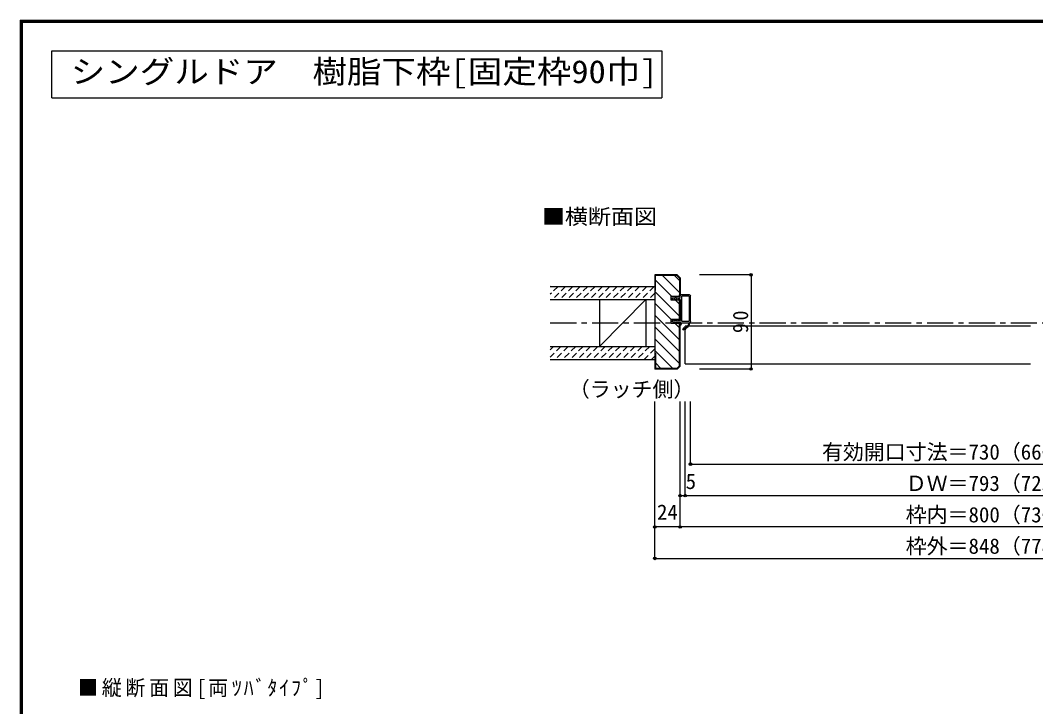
# Model space of a CAD drawing. Units: millimetres, scale not verified. Extents: x -973 to 977, y -718 to 696.
# Drawn here: x -973 to -3, y 40 to 696 of the extents above; entities that cross this region are included whole.
import ezdxf
from ezdxf.enums import TextEntityAlignment as Align

# ---------------------------------------------------------------- set-up
doc = ezdxf.new("R2010")
doc.units = ezdxf.units.MM
doc.header["$LTSCALE"] = 5
doc.header["$PDMODE"] = 32
doc.header["$PDSIZE"] = 2.5
doc.linetypes.add('CHAIN1', pattern=[8, 5, -1, 1, -1])
doc.linetypes.add('DASHED1', pattern=[1.8, 1.2, -0.6])
for name, color, linetype in [('0-0_補助線', 7, 'Continuous'), ('0-1_通り芯', 4, 'CHAIN1'), ('0-3_仕上げ', 7, 'Continuous'), ('0-4_枠', 3, 'Continuous'), ('0-6_扉', 6, 'Continuous'), ('0-A_文字', 7, 'Continuous'), ('0-B_寸法', 7, 'Continuous'), ('0-C_ハッチ', 4, 'DASHED1'), ('F-1_枠', 6, 'Continuous')]:
    doc.layers.add(name, color=color, linetype=linetype)
doc.styles.add('ＭＳ ゴシック', font='')
doc.styles.get('ＭＳ ゴシック').set_extended_font_data('MS Gothic')

# ---------------------------------------------------------------- blocks, each defined once
blk = doc.blocks.new('2')
at = {"layer": '0-0_補助線'}
for p, q in [((-9.846, -9.622), (-9.846, 15.078)), ((-8.846, 16.078), (0.354, 16.078)), ((-8.846, 15.878), (0.637, 15.878)), ((-8.446, 14.378), (-8.446, -8.922)), ((-8.146, 14.678), (-1.546, 14.678)), ((-1.246, 14.378), (-1.246, -8.922)), ((0.154, 11.653), (2.154, 11.653)), ((0.154, 11.653), (0.154, -8.497)), ((2.154, 10.953), (2.154, 11.653)), ((3.154, 11.653), (2.512, 10.83)), ((3.154, 11.653), (6.154, 11.653)), ((4.154, 13.753), (4.154, 13.053)), ((5.154, 13.053), (4.512, 13.876)), ((7.154, 13.053), (5.154, 13.053)), ((6.154, 10.953), (6.154, 11.653)), ((7.558, 12.258), (6.516, 10.835)), ((-1.546, -9.222), (-8.146, -9.222)), ((0.154, -8.497), (2.154, -8.497)), ((2.154, -7.797), (2.154, -8.497)), ((3.154, -8.497), (2.512, -7.674)), ((3.154, -8.497), (6.154, -8.497)), ((6.154, -7.797), (6.154, -8.497)), ((7.558, -9.101), (6.516, -7.679)), ((-1.48, -10.622), (-8.846, -10.622)), ((-1.189, -10.85), (-0.732, -12.694)), ((0.354, -12.922), (-0.441, -12.922)), ((4.154, -9.897), (0.154, -9.897)), ((0.154, -9.897), (0.154, -10.622)), ((0.154, -10.622), (0.645, -12.548)), ((4.154, -10.597), (4.154, -9.897)), ((5.154, -9.897), (4.512, -10.72)), ((7.154, -9.897), (5.154, -9.897))]:
    blk.add_line(p, q, dxfattribs=at)
for points in [[(-9.646, 15.078), (-9.646, -9.622), (-9.846, -9.622)], [(4.154, 13.053), (0.154, 13.053), (0.649, 15.723)]]:
    blk.add_lwpolyline(points, dxfattribs=at)
for centre, radius, start, end in [((-8.846, 15.078), 1, 90, 180), ((-8.846, 15.078), 0.8, 90, 180), ((-8.146, 14.378), 0.3, 90, 180), ((-1.546, 14.378), 0.3, 0, 90), ((0.354, 15.778), 0.3, 349.49875, 90), ((2.354, 10.953), 0.2, 180, 322.03043), ((4.354, 13.753), 0.2, 37.96957, 180), ((6.354, 10.953), 0.2, 180, 323.78053), ((7.154, 12.553), 0.5, 323.78053, 90), ((-8.846, -9.622), 1, 180, 270), ((-8.146, -8.922), 0.3, 180, 270), ((-1.546, -8.922), 0.3, 270, 0), ((2.354, -7.797), 0.2, 37.96957, 180), ((6.354, -7.797), 0.2, 36.21947, 180), ((7.154, -9.397), 0.5, 270, 36.21947), ((-2.846, -10.72), 6, 179.06153, 259.29815), ((-2.846, -10.72), 5.3, 178.93757, 259.29815), ((-3.896, -16.272), 0.35, 259.29815, 79.29815), ((-1.48, -10.922), 0.3, 13.9282, 90), ((-0.441, -12.622), 0.3, 193.9282, 270), ((0.354, -12.622), 0.3, 270, 14.29438), ((4.354, -10.597), 0.2, 180, 322.03043)]:
    blk.add_arc(centre, radius, start, end, dxfattribs=at)
blk.add_point((-3.896, -16.622), dxfattribs=at)

msp = doc.modelspace()

# ---------------------------------------------------------------- linework, layer by layer
at = {"layer": '0-1_通り芯'}
msp.add_line((-467, 406.5), (468, 406.5), dxfattribs=at)
at = {"layer": '0-3_仕上げ', "color": 2}
for p, q in [((-467, 441.5), (-367, 441.5)), ((-467, 429), (-367, 429)), ((-467, 384), (-367, 384)), ((-467, 371.5), (-367, 371.5))]:
    msp.add_line(p, q, dxfattribs=at)
at = {"layer": '0-3_仕上げ'}
msp.add_line((-375.572, 429), (-420, 384), dxfattribs=at)
at = {"layer": '0-3_仕上げ', "color": 3}
for p, q in [((-420, 429), (-420, 384)), ((-375.572, 429), (-375.572, 384))]:
    msp.add_line(p, q, dxfattribs=at)
at = {"layer": '0-4_枠'}
for p, q in [((-346.036, 452), (-366.5, 452)), ((-366.5, 437.5), (-366.5, 452)), ((-346.036, 452), (-343.5, 449.464)), ((-345.828, 452.5), (-343, 449.672)), ((-343.5, 449.464), (-343.5, 432)), ((-343, 449.672), (-343, 432)), ((-366.5, 437.5), (-367, 437.5)), ((-351.5, 428.3), (-351.5, 432)), ((-351.5, 432), (-343, 432)), ((-343, 428.3), (-351.5, 428.3)), ((-343.5, 409.7), (-343.5, 428.3)), ((-343, 409.7), (-343, 428.3)), ((-351.5, 406), (-351.5, 409.7)), ((-343, 409.7), (-351.5, 409.7)), ((-343, 406), (-351.5, 406)), ((-343.5, 365.536), (-343.5, 406)), ((-343, 365.328), (-343, 406)), ((-366.5, 377.5), (-367, 377.5)), ((-366.5, 377.5), (-366.5, 363)), ((-346.036, 363), (-366.5, 363)), ((-343.5, 365.536), (-346.036, 363))]:
    msp.add_line(p, q, dxfattribs=at)
for points in [[(-345.828, 452.5), (-367, 452.5), (-367, 362.5)], [(-343, 365.328), (-345.828, 362.5), (-367, 362.5)]]:
    msp.add_lwpolyline(points, dxfattribs=at)
at = {"layer": '0-6_扉'}
for p, q in [((-8, 403.5), (-338, 403.5)), ((-338, 367.5), (-338, 403.5)), ((-338, 367.5), (-8, 367.5))]:
    msp.add_line(p, q, dxfattribs=at)
at = {"layer": '0-A_文字', "color": 3}
for p, q in [((-943.333, 621.667), (-943.333, 666.667)), ((-943.333, 666.667), (-360.458, 666.667)), ((-360.458, 666.667), (-360.458, 621.667)), ((-943.333, 621.667), (-360.458, 621.667))]:
    msp.add_line(p, q, dxfattribs=at)
at = {"layer": '0-B_寸法', "color": 4}
for p, q in [((-275.175, 452.5), (-324.495, 452.5)), ((-275.175, 452.5), (-275.175, 362.5)), ((-275.175, 362.5), (-324.495, 362.5)), ((-367, 181.5), (-367, 331.5)), ((-343, 211.5), (-343, 331.5)), ((-338, 241.5), (-338, 331.5)), ((-333, 271.5), (-333, 331.5)), ((-333, 271.5), (284.005, 271.5)), ((-343, 241.5), (344, 241.5)), ((368, 211.5), (-367, 211.5))]:
    msp.add_line(p, q, dxfattribs=at)
msp.add_lwpolyline([(-367, 181.5), (368, 181.5), (368, 331.5)], dxfattribs=at)
at = {"layer": '0-B_寸法'}
for p in [(-275.175, 452.5), (-275.175, 362.5), (-333, 271.5), (-343, 241.5), (-338, 241.5), (-367, 211.5), (-343, 211.5), (-367, 181.5)]:
    msp.add_point(p, dxfattribs=at)
at = {"layer": '0-C_ハッチ', "linetype": 'Continuous'}
for p, q in [((-366.5, 447.47), (-351.029, 432)), ((-359.716, 452), (-343.5, 435.784)), ((-348.402, 452), (-343.5, 447.098)), ((-367, 436.657), (-343.5, 413.157)), ((-347.329, 428.3), (-343.5, 424.47)), ((-367, 425.342), (-351.357, 409.7)), ((-367, 414.029), (-343.5, 390.529)), ((-367, 402.716), (-343.5, 379.216)), ((-347.657, 406), (-343.5, 401.843)), ((-367, 391.402), (-343.5, 367.902)), ((-367, 380.088), (-349.912, 363)), ((-366.5, 368.275), (-361.225, 363))]:
    msp.add_line(p, q, dxfattribs=at)
at = {"layer": '0-C_ハッチ'}
for p, q in [((-459.531, 441.5), (-467, 434.031)), ((-466.602, 441.5), (-467, 441.102)), ((-452.46, 441.5), (-464.96, 429)), ((-445.389, 441.5), (-457.889, 429)), ((-438.318, 441.5), (-450.818, 429)), ((-431.247, 441.5), (-443.747, 429)), ((-424.176, 441.5), (-436.676, 429)), ((-417.105, 441.5), (-429.605, 429)), ((-410.034, 441.5), (-422.534, 429)), ((-402.963, 441.5), (-415.463, 429)), ((-395.892, 441.5), (-408.392, 429)), ((-388.821, 441.5), (-401.321, 429)), ((-381.749, 441.5), (-394.249, 429)), ((-374.678, 441.5), (-387.178, 429)), ((-367.607, 441.5), (-380.107, 429)), ((-367, 435.036), (-372.799, 429.237)), ((-456.823, 384), (-467, 373.823)), ((-463.894, 384), (-467, 380.894)), ((-449.752, 384), (-462.252, 371.5)), ((-442.681, 384), (-455.181, 371.5)), ((-435.61, 384), (-448.11, 371.5)), ((-428.539, 384), (-441.039, 371.5)), ((-421.468, 384), (-433.968, 371.5)), ((-414.397, 384), (-426.897, 371.5)), ((-407.326, 384), (-419.826, 371.5)), ((-400.255, 384), (-412.755, 371.5)), ((-393.183, 384), (-405.683, 371.5)), ((-386.112, 384), (-398.612, 371.5)), ((-379.041, 384), (-391.541, 371.5)), ((-371.97, 384), (-384.47, 371.5)), ((-367, 381.899), (-377.399, 371.5)), ((-367, 374.828), (-370.328, 371.5))]:
    msp.add_line(p, q, dxfattribs=at)
at = {"layer": 'F-1_枠'}
for p, q in [((-973.347, 695.833), (-973.347, -700.833)), ((-973.347, 695.833), (976.653, 695.833)), ((-973.347, 695), (976.653, 695)), ((-973.347, 694.167), (976.653, 694.167)), ((-972.514, 695.833), (-972.514, -700.833)), ((-971.68, 695.833), (-971.68, -700.833))]:
    msp.add_line(p, q, dxfattribs=at)

# ---------------------------------------------------------------- block references
at = {"layer": '0-0_補助線', "xscale": -1}
msp.add_blockref('2', (-342.846, 417.422), dxfattribs=at)

# ---------------------------------------------------------------- texts
at = {"layer": '0-A_文字', "color": 3, "style": 'ＭＳ ゴシック', "width": 1.1}
msp.add_text('シングルドア\u3000樹脂下枠[固定枠90巾]', height=21.99, dxfattribs=at).set_placement((-925.208, 629.167), align=Align.BOTTOM_LEFT)
at = {"layer": '0-A_文字', "style": 'ＭＳ ゴシック', "width": 1.1}
msp.add_text('■横断面図', height=14.66, dxfattribs=at).set_placement((-474.986, 496.5), align=Align.BOTTOM_LEFT)
at = {"layer": '0-A_文字', "style": 'ＭＳ ゴシック'}
msp.add_text('（ラッチ側）', height=14.66, dxfattribs=at).set_placement((-449.25, 331.5), align=Align.BOTTOM_LEFT)
at = {"layer": '0-A_文字', "insert": (-918.093, 47.089), "char_height": 14.66, "attachment_point": 7, "style": 'ＭＳ ゴシック'}
msp.add_mtext('\\T1.19;\\W0.95;■縦断面図[両ﾂﾊﾞﾀｲﾌﾟ]', dxfattribs=at)
at = {"layer": '0-B_寸法', "style": 'ＭＳ ゴシック'}
for s, p in [('有効開口寸法＝730（660）<640>［617］', (-207.347, 271.5)), ('5', (-337.622, 243.378)), ('ＤＷ＝793（723）<703>［680］', (-127.347, 241.5)), ('24', (-365, 214)), ('枠内＝800（730）<710>［687］', (-127.347, 211.5)), ('枠外＝848（778）<758>［735］', (-127.347, 181.5))]:
    msp.add_text(s, height=14.66, dxfattribs=at).set_placement(p, align=Align.BOTTOM_LEFT)
at = {"layer": '0-B_寸法', "insert": (-277.675, 396.875), "char_height": 14.66, "attachment_point": 7, "rotation": 90, "style": 'ＭＳ ゴシック'}
msp.add_mtext('\\T1.27;\\W0.95;90', dxfattribs=at)

doc.saveas('drawing.dxf')
